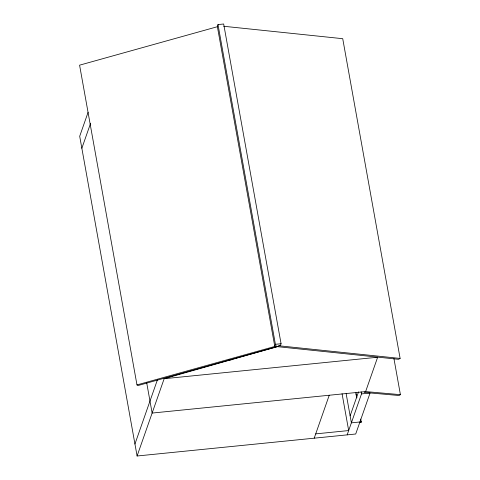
<?xml version="1.0" encoding="UTF-8"?>
<svg xmlns="http://www.w3.org/2000/svg" width="480" height="480" viewBox="0 0 480 480"><rect width="100%" height="100%" fill="white"/><g stroke="black" fill="none" stroke-linecap="round" stroke-linejoin="round"><path stroke-width="0.72" d="M88.08 112.332L79.698 136.26L137.094 456L355.71 434.004L359.724 422.544L361.008 422.412L361.206 421.854L360.702 419.058M81.852 148.248L90.552 123.42M137.094 456L164.16 378.714L277.314 346.65L278.91 345.78L280.41 345.63L281.07 343.74L223.674 24L218.004 24.57L217.344 26.46L274.74 346.2L276.234 346.05L277.314 346.65L398.526 359.31L400.122 358.434L342.726 38.694L223.746 26.274M134.946 444.012L157.44 379.776M274.74 346.2L275.4 344.31L218.004 24.57M314.208 438.18L329.244 395.244M350.13 415.854L358.53 391.86M347.172 434.862L361.512 393.906L361.14 391.812M359.922 421.98L370.056 393.048L361.512 393.906M400.416 394.668L399.06 395.514L364.266 392.43L365.622 391.584L400.416 394.668L393.936 358.566M217.392 26.712L79.584 65.172L136.98 384.912L138.066 385.518L277.314 346.65M136.98 384.912L276.234 346.05M275.4 344.31L281.07 343.74M228.216 360.066L232.674 359.616M164.16 378.714L377.652 357.234L365.622 391.584L152.13 413.064L146.67 382.638M361.206 421.854L351.384 422.838L346.152 393.714M315.714 433.884L348.678 430.566L342.06 393.708M278.91 345.78L400.122 358.434M355.974 392.73L356.904 397.896M355.86 393.732L356.124 395.202M360.744 420.942L361.008 422.412"/></g></svg>
